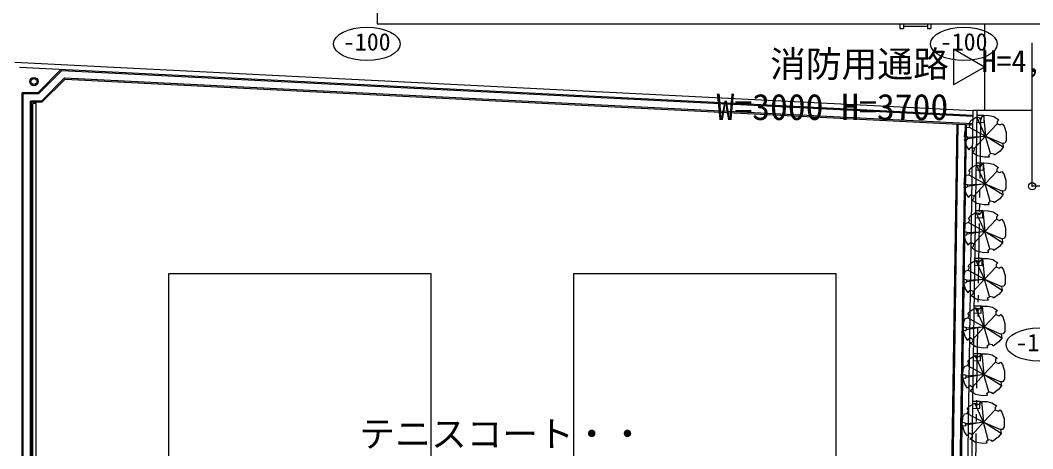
# Model space of a CAD drawing. Units: millimetres at full size, sheet at 1:500; details may follow other scales. Extents: x -140000 to 140000, y -100000 to 100000.
# Drawn here: x -3016 to 39486, y 14546 to 32521 of the extents above; entities that cross this region are included whole.
import ezdxf
from ezdxf.enums import TextEntityAlignment as Align

# ---------------------------------------------------------------- set-up
doc = ezdxf.new("R2010")
doc.units = ezdxf.units.MM
doc.header["$LTSCALE"] = 500
doc.header["$PDMODE"] = 32
doc.header["$PDSIZE"] = 300
doc.linetypes.add('DOUBLE_CHAIN1', pattern=[8.8, 5, -1, 0.6, -0.6, 0.6, -1])
for name, color, linetype in [('2-B', 7, 'Continuous'), ('5-3', 6, 'Continuous'), ('5-9', 4, 'Continuous'), ('5-A', 3, 'Continuous'), ('5-B', 7, 'Continuous'), ('D-4', 7, 'Continuous'), ('D-7', 4, 'Continuous'), ('D-9', 4, 'Continuous'), ('D-B', 7, 'Continuous'), ('D-D', 4, 'Continuous')]:
    doc.layers.add(name, color=color, linetype=linetype)
doc.styles.add('ＭＳ ゴシック', font='')
doc.styles.get('ＭＳ ゴシック').set_extended_font_data('MS Gothic')

msp = doc.modelspace()

# ---------------------------------------------------------------- linework, layer by layer
at = {"layer": '2-B'}
msp.add_line((42660.6, 25558.4), (39460.6, 25558.4), dxfattribs=at)
at = {"layer": '5-3'}
for p, q in [((11960.6, 41671.2), (11960.6, 32371.2)), ((11960.6, 32371.2), (40960.6, 32371.2))]:
    msp.add_line(p, q, dxfattribs=at)
at = {"layer": '5-9'}
for p, q in [((33910.6, 32371.2), (33910.6, 32171.2)), ((34060.6, 32371.2), (34060.6, 32171.2)), ((35060.6, 32371.2), (35060.6, 32171.2)), ((35210.6, 32371.2), (35210.6, 32171.2)), ((37460.6, 32371.2), (37460.6, 28741.4)), ((33910.6, 32171.2), (34060.6, 32171.2)), ((34060.6, 32271.2), (35060.6, 32271.2)), ((35060.6, 32171.2), (35210.6, 32171.2)), ((39460.6, 28741.4), (36971.5, 28741.4))]:
    msp.add_line(p, q, dxfattribs=at)
at = {"layer": '5-A', "color": 6}
for p, q in [((36161.6, 31306.3), (36161.6, 29806.3)), ((37460.6, 30556.3), (36161.6, 31306.3)), ((37460.6, 30556.3), (36161.6, 29806.3))]:
    msp.add_line(p, q, dxfattribs=at)
at = {"layer": '5-B'}
msp.add_line((39460.6, 25558.4), (39460.6, 31571.2), dxfattribs=at)
msp.add_point((39460.6, 25558.4), dxfattribs=at)
at = {"layer": 'D-4', "linetype": 'DOUBLE_CHAIN1'}
msp.add_line((37296.4, 28389.3), (36740.6, -9598.6), dxfattribs=at)
at = {"layer": 'D-4'}
for centre in [(37296.4, 28389.3), (37267.1, 26389.5), (37237.9, 24389.7), (37208.6, 22389.9), (37179.4, 20390.1), (37150.1, 18390.3), (37120.8, 16390.6)]:
    msp.add_circle(centre, 30, dxfattribs=at)
at = {"layer": 'D-7', "color": 6}
for radius in [175, 125]:
    msp.add_circle((-2441.5, 29950.9), radius, dxfattribs=at)
at = {"layer": 'D-9', "color": 3}
for p, q in [((-3241.5, 30761.4), (36971.5, 28741.4)), ((-3041.5, 30551.1), (36968.6, 28541.3)), ((36971.5, 28741.4), (36583.1, 2193.1)), ((36763.1, 2190.5), (37151.5, 28741.4))]:
    msp.add_line(p, q, dxfattribs=at)
at = {"layer": 'D-9'}
for p, q in [((-2274.9, 29481.2), (-1292.8, 30463.2)), ((-2254.2, 29431.2), (-1273.1, 30412.2)), ((-1273.1, 30412.2), (36967.8, 28491.3)), ((-2129.9, 29131.2), (-1155.2, 30105.9)), ((-2109.2, 29081.2), (-1135.5, 30054.8)), ((-1155.2, 30105.9), (36963.5, 28191.1)), ((-1135.5, 30054.8), (36962.7, 28141.1)), ((-2941.5, -9748.6), (-2941.5, 29481.2)), ((-2274.9, 29481.2), (-2941.5, 29481.2)), ((-2891.5, -9748.6), (-2891.5, 29431.2)), ((-2254.2, 29431.2), (-2891.5, 29431.2)), ((-2591.5, -9748.6), (-2591.5, 29131.2)), ((-2129.9, 29131.2), (-2591.5, 29131.2)), ((-2541.5, -9748.6), (-2541.5, 29081.2)), ((-2109.2, 29081.2), (-2541.5, 29081.2)), ((-2491.5, -9698.6), (-2491.5, 29031.2)), ((-2341.5, 29031.2), (-2491.5, 29031.2)), ((-2341.5, -9698.6), (-2341.5, 29031.2)), ((37148.6, 28541.5), (37448.6, 28537.1)), ((37444.2, 28237.1), (37448.6, 28537.1)), ((36293.1, 28174.8), (35898.5, 1203)), ((36343.1, 28172.2), (35949.3, 1252.3)), ((36642.9, 28157.2), (36260.2, 1997.8)), ((36692.9, 28154.7), (36310.2, 1997.1)), ((37144.2, 28241.5), (37444.2, 28237.1)), ((37119.3, 26541.7), (37419.3, 26537.3)), ((37414.9, 26237.3), (37419.3, 26537.3)), ((37115, 26241.7), (37414.9, 26237.3)), ((37085.7, 24241.9), (37385.7, 24237.5)), ((37090.1, 24541.9), (37390.1, 24537.5)), ((37385.7, 24237.5), (37390.1, 24537.5)), ((37060.8, 22542.1), (37360.8, 22537.7)), ((37356.4, 22237.7), (37360.8, 22537.7)), ((37056.4, 22242.1), (37356.4, 22237.7)), ((3219.7, -1497.4), (3219.7, 21902.6)), ((3219.7, 21902.6), (14219.7, 21902.6)), ((14219.7, 21902.6), (14219.7, -1497.4)), ((20219.7, -1497.4), (20219.7, 21902.6)), ((20219.7, 21902.6), (31219.7, 21902.6)), ((31219.7, 21902.6), (31219.7, -1497.4)), ((37031.6, 20542.3), (37331.5, 20537.9)), ((37327.1, 20238), (37331.5, 20537.9)), ((37027.2, 20242.3), (37327.1, 20238)), ((37002.3, 18542.5), (37302.3, 18538.1)), ((37297.9, 18238.2), (37302.3, 18538.1)), ((36997.9, 18242.6), (37297.9, 18238.2)), ((36968.7, 16242.8), (37268.6, 16238.4)), ((36973.1, 16542.7), (37273, 16538.4)), ((37268.6, 16238.4), (37273, 16538.4))]:
    msp.add_line(p, q, dxfattribs=at)
at = {"layer": 'D-B'}
for centre in [(11533.8, 31530.4), (36590.6, 31530.4), (39763.5, 18917)]:
    msp.add_ellipse(centre, major_axis=(-1400, 0), ratio=0.5, dxfattribs=at)
at = {"layer": 'D-D'}
for p, q in [((37324.2, 28414.3), (37418.5, 28536)), ((37418.5, 28536), (37503.2, 27662.4)), ((37418.5, 28536), (37648.4, 28528.7)), ((37648.4, 28531.1), (37856.4, 28484.9)), ((37856.4, 28484.9), (38062.1, 28348.6)), ((36823.4, 28217.2), (36925, 28341.3)), ((36874.2, 28151.5), (36823.4, 28217.2)), ((36823.4, 28037.1), (36874.2, 28151.5)), ((36925, 28341.3), (37142.7, 28463)), ((37142.7, 28463), (37324.2, 28414.3)), ((37503.2, 27662.4), (37142.7, 28463)), ((37503.2, 27662.4), (37994.3, 28183.1)), ((38062.1, 28348.6), (37987.1, 28275.6)), ((37989.5, 28275.6), (37994.3, 28180.7)), ((37994.3, 28183.1), (38120.1, 28129.6)), ((38120.1, 28129.6), (38204.8, 28183.1)), ((38204.8, 28183.1), (38282.2, 28080.9)), ((38282.2, 28080.9), (38376.6, 27810.8)), ((36627.4, 27633.2), (36644.3, 27879)), ((36673.4, 27652.7), (36627.4, 27633.2)), ((36644.3, 27879), (36707.2, 28017.7)), ((36762.9, 27618.6), (36673.4, 27652.7)), ((36707.2, 28017.7), (36823.4, 28037.1)), ((37503.2, 27662.4), (36762.9, 27545.6)), ((36762.9, 27616.2), (37503.2, 27662.4)), ((36823.4, 28037.1), (37503.2, 27662.4)), ((37503.2, 27662.4), (37024.2, 27139.2)), ((38248.4, 27192.8), (37503.2, 27662.4)), ((37503.2, 27662.4), (38224.2, 27358.2)), ((37708.8, 26932.4), (37503.2, 27662.4)), ((38376.6, 27813.3), (38371.7, 27465.3)), ((36627.4, 27523.7), (36721.7, 27509.1)), ((36709.6, 27256), (36627.4, 27523.7)), ((36823.4, 27090.6), (36709.6, 27256)), ((36721.7, 27509.1), (36762.9, 27545.6)), ((36762.9, 27545.6), (36762.9, 27618.6)), ((38308.8, 27365.5), (38224.2, 27358.2)), ((38224.2, 27358.2), (38248.4, 27192.8)), ((38371.7, 27465.3), (38308.8, 27365.5)), ((36912.9, 27200.1), (36823.4, 27112.5)), ((36823.4, 27112.5), (36823.4, 27090.6)), ((37024.2, 27139.2), (36912.9, 27200.1)), ((36980.6, 27003), (36937.1, 26988.4)), ((36937.1, 26988.4), (37159.6, 26844.8)), ((37014.5, 27032.2), (36980.6, 27003)), ((37024.2, 27139.2), (37014.5, 27032.2)), ((37159.6, 26844.8), (37462.1, 26786.4)), ((37462.1, 26786.4), (37665.3, 26793.7)), ((37636.3, 26866.7), (37708.8, 26932.4)), ((37665.3, 26793.7), (37636.3, 26866.7)), ((37861.3, 26903.2), (37708.8, 26932.4)), ((37878.2, 26859.4), (37861.3, 26903.2)), ((38120.1, 27032.2), (37878.2, 26859.4)), ((38248.4, 27192.8), (38120.1, 27032.2)), ((36910.3, 26340.1), (37128.1, 26461.8)), ((37128.1, 26461.8), (37309.5, 26413.1)), ((37488.6, 25661.2), (37128.1, 26461.8)), ((37309.5, 26413.1), (37403.9, 26534.8)), ((37403.9, 26534.8), (37488.6, 25661.2)), ((37403.9, 26534.8), (37633.7, 26527.5)), ((37633.7, 26529.9), (37841.8, 26483.7)), ((37841.8, 26483.7), (38047.4, 26347.4)), ((36629.7, 25877.8), (36692.6, 26016.5)), ((36692.6, 26016.5), (36808.7, 26036)), ((36808.7, 26216), (36910.3, 26340.1)), ((36859.5, 26150.3), (36808.7, 26216)), ((36808.7, 26036), (36859.5, 26150.3)), ((36808.7, 26036), (37488.6, 25661.2)), ((37488.6, 25661.2), (37979.7, 26182)), ((38047.4, 26347.4), (37972.4, 26274.4)), ((37974.8, 26274.4), (37979.7, 26179.5)), ((37979.7, 26182), (38105.5, 26128.4)), ((38105.5, 26128.4), (38190.2, 26182)), ((38190.2, 26182), (38267.6, 26079.8)), ((38267.6, 26079.8), (38361.9, 25809.7)), ((36612.7, 25632), (36629.7, 25877.8)), ((36658.7, 25651.5), (36612.7, 25632)), ((36612.7, 25522.5), (36707.1, 25507.9)), ((36695, 25254.9), (36612.7, 25522.5)), ((36748.2, 25617.4), (36658.7, 25651.5)), ((36707.1, 25507.9), (36748.2, 25544.4)), ((37488.6, 25661.2), (36748.2, 25544.4)), ((36748.2, 25615), (37488.6, 25661.2)), ((36748.2, 25544.4), (36748.2, 25617.4)), ((37488.6, 25661.2), (37009.5, 25138.1)), ((38233.7, 25191.6), (37488.6, 25661.2)), ((37488.6, 25661.2), (38209.5, 25357.1)), ((37694.2, 24931.2), (37488.6, 25661.2)), ((38361.9, 25812.1), (38357.1, 25464.1)), ((36808.7, 25089.4), (36695, 25254.9)), ((36898.2, 25198.9), (36808.7, 25111.3)), ((36808.7, 25111.3), (36808.7, 25089.4)), ((37009.5, 25138.1), (36898.2, 25198.9)), ((37009.5, 25138.1), (36999.8, 25031)), ((38233.7, 25191.6), (38105.5, 25031)), ((38294.2, 25364.4), (38209.5, 25357.1)), ((38209.5, 25357.1), (38233.7, 25191.6)), ((38357.1, 25464.1), (38294.2, 25364.4)), ((36966, 25001.8), (36922.4, 24987.2)), ((36922.4, 24987.2), (37145, 24843.6)), ((36999.8, 25031), (36966, 25001.8)), ((37145, 24843.6), (37447.4, 24785.2)), ((37447.4, 24785.2), (37650.7, 24792.5)), ((37621.6, 24865.5), (37694.2, 24931.2)), ((37650.7, 24792.5), (37621.6, 24865.5)), ((37846.6, 24902), (37694.2, 24931.2)), ((37863.6, 24858.2), (37846.6, 24902)), ((38105.5, 25031), (37863.6, 24858.2)), ((36794.1, 24214.9), (36895.7, 24339)), ((36895.7, 24339), (37113.4, 24460.7)), ((37113.4, 24460.7), (37294.9, 24412)), ((37473.9, 23660.1), (37113.4, 24460.7)), ((37294.9, 24412), (37389.2, 24533.7)), ((37389.2, 24533.7), (37473.9, 23660.1)), ((37389.2, 24533.7), (37619.1, 24526.4)), ((37619.1, 24528.8), (37827.1, 24482.6)), ((37827.1, 24482.6), (38032.8, 24346.3)), ((38032.8, 24346.3), (37957.8, 24273.3)), ((37960.2, 24273.3), (37965, 24178.4)), ((36598.1, 23630.9), (36615, 23876.7)), ((36615, 23876.7), (36677.9, 24015.4)), ((36677.9, 24015.4), (36794.1, 24034.8)), ((36844.9, 24149.2), (36794.1, 24214.9)), ((36794.1, 24034.8), (36844.9, 24149.2)), ((36794.1, 24034.8), (37473.9, 23660.1)), ((37473.9, 23660.1), (37965, 24180.8)), ((37965, 24180.8), (38090.9, 24127.3)), ((38090.9, 24127.3), (38175.5, 24180.8)), ((38175.5, 24180.8), (38253, 24078.6)), ((38253, 24078.6), (38347.3, 23808.5)), ((38347.3, 23811), (38342.5, 23463)), ((36644.1, 23650.4), (36598.1, 23630.9)), ((36598.1, 23521.4), (36692.5, 23506.8)), ((36680.4, 23253.7), (36598.1, 23521.4)), ((36733.6, 23616.3), (36644.1, 23650.4)), ((36692.5, 23506.8), (36733.6, 23543.3)), ((37473.9, 23660.1), (36733.6, 23543.3)), ((36733.6, 23613.9), (37473.9, 23660.1)), ((36733.6, 23543.3), (36733.6, 23616.3)), ((37473.9, 23660.1), (36994.9, 23136.9)), ((38219.1, 23190.5), (37473.9, 23660.1)), ((37473.9, 23660.1), (38194.9, 23355.9)), ((37679.6, 22930.1), (37473.9, 23660.1)), ((38342.5, 23463), (38279.6, 23363.2)), ((36794.1, 23088.3), (36680.4, 23253.7)), ((36883.6, 23197.8), (36794.1, 23110.2)), ((36794.1, 23110.2), (36794.1, 23088.3)), ((36994.9, 23136.9), (36883.6, 23197.8)), ((36951.3, 23000.7), (36907.8, 22986.1)), ((36907.8, 22986.1), (37130.4, 22842.5)), ((36985.2, 23029.9), (36951.3, 23000.7)), ((36994.9, 23136.9), (36985.2, 23029.9)), ((38090.9, 23029.9), (37848.9, 22857.1)), ((38219.1, 23190.5), (38090.9, 23029.9)), ((38279.6, 23363.2), (38194.9, 23355.9)), ((38194.9, 23355.9), (38219.1, 23190.5)), ((37130.4, 22842.5), (37432.8, 22784.1)), ((37280.2, 22410.8), (37374.6, 22532.5)), ((37374.6, 22532.5), (37459.3, 21659)), ((37374.6, 22532.5), (37604.4, 22525.2)), ((37432.8, 22784.1), (37636, 22791.4)), ((37604.4, 22527.6), (37812.5, 22481.4)), ((37607, 22864.4), (37679.6, 22930.1)), ((37636, 22791.4), (37607, 22864.4)), ((37832, 22900.9), (37679.6, 22930.1)), ((37848.9, 22857.1), (37832, 22900.9)), ((36779.4, 22213.7), (36881.1, 22337.8)), ((36830.2, 22148), (36779.4, 22213.7)), ((36779.4, 22033.7), (36830.2, 22148)), ((36881.1, 22337.8), (37098.8, 22459.5)), ((37098.8, 22459.5), (37280.2, 22410.8)), ((37459.3, 21659), (37098.8, 22459.5)), ((37459.3, 21659), (37950.4, 22179.7)), ((37812.5, 22481.4), (38018.2, 22345.1)), ((38018.2, 22345.1), (37943.2, 22272.1)), ((37945.6, 22272.1), (37950.4, 22177.2)), ((37950.4, 22179.7), (38076.2, 22126.1)), ((38076.2, 22126.1), (38160.9, 22179.7)), ((38160.9, 22179.7), (38238.3, 22077.5)), ((36583.5, 21629.8), (36600.4, 21875.5)), ((36600.4, 21875.5), (36663.3, 22014.2)), ((36663.3, 22014.2), (36779.4, 22033.7)), ((36779.4, 22033.7), (37459.3, 21659)), ((38238.3, 22077.5), (38332.7, 21807.4)), ((38332.7, 21809.8), (38327.8, 21461.9)), ((36629.4, 21649.2), (36583.5, 21629.8)), ((36583.5, 21520.3), (36677.8, 21505.7)), ((36665.7, 21252.6), (36583.5, 21520.3)), ((36719, 21615.2), (36629.4, 21649.2)), ((36779.4, 21087.1), (36665.7, 21252.6)), ((36677.8, 21505.7), (36719, 21542.2)), ((37459.3, 21659), (36719, 21542.2)), ((36719, 21612.7), (37459.3, 21659)), ((36719, 21542.2), (36719, 21615.2)), ((37459.3, 21659), (36980.2, 21135.8)), ((38204.4, 21189.3), (37459.3, 21659)), ((37459.3, 21659), (38180.2, 21354.8)), ((37664.9, 20929), (37459.3, 21659)), ((38264.9, 21362.1), (38180.2, 21354.8)), ((38180.2, 21354.8), (38204.4, 21189.3)), ((38327.8, 21461.9), (38264.9, 21362.1)), ((36869, 21196.6), (36779.4, 21109)), ((36779.4, 21109), (36779.4, 21087.1)), ((36980.2, 21135.8), (36869, 21196.6)), ((36936.7, 20999.5), (36893.1, 20984.9)), ((36893.1, 20984.9), (37115.7, 20841.4)), ((36970.6, 21028.7), (36936.7, 20999.5)), ((36980.2, 21135.8), (36970.6, 21028.7)), ((37115.7, 20841.4), (37418.1, 20783)), ((37592.3, 20863.3), (37664.9, 20929)), ((37621.4, 20790.3), (37592.3, 20863.3)), ((37817.3, 20899.8), (37664.9, 20929)), ((37834.3, 20856), (37817.3, 20899.8)), ((38076.2, 21028.7), (37834.3, 20856)), ((38204.4, 21189.3), (38076.2, 21028.7)), ((36866.4, 20336.7), (37084.2, 20458.4)), ((37084.2, 20458.4), (37265.6, 20409.7)), ((37444.6, 19657.8), (37084.2, 20458.4)), ((37265.6, 20409.7), (37360, 20531.4)), ((37360, 20531.4), (37444.6, 19657.8)), ((37360, 20531.4), (37589.8, 20524.1)), ((37418.1, 20783), (37621.4, 20790.3)), ((37589.8, 20526.5), (37797.9, 20480.3)), ((37797.9, 20480.3), (38003.5, 20344)), ((36585.8, 19874.4), (36648.7, 20013.1)), ((36648.7, 20013.1), (36764.8, 20032.5)), ((36764.8, 20212.6), (36866.4, 20336.7)), ((36815.6, 20146.9), (36764.8, 20212.6)), ((36764.8, 20032.5), (36815.6, 20146.9)), ((36764.8, 20032.5), (37444.6, 19657.8)), ((37444.6, 19657.8), (37935.8, 20178.5)), ((38003.5, 20344), (37928.5, 20271)), ((37930.9, 20271), (37935.8, 20176.1)), ((37935.8, 20178.5), (38061.6, 20125)), ((38061.6, 20125), (38146.3, 20178.5)), ((38146.3, 20178.5), (38223.7, 20076.3)), ((38223.7, 20076.3), (38318, 19806.2)), ((36568.8, 19628.6), (36585.8, 19874.4)), ((36614.8, 19648.1), (36568.8, 19628.6)), ((36704.3, 19614), (36614.8, 19648.1)), ((37444.6, 19657.8), (36704.3, 19541)), ((36704.3, 19611.6), (37444.6, 19657.8)), ((36704.3, 19541), (36704.3, 19614)), ((37444.6, 19657.8), (36965.6, 19134.6)), ((38189.8, 19188.2), (37444.6, 19657.8)), ((37444.6, 19657.8), (38165.6, 19353.6)), ((37650.3, 18927.8), (37444.6, 19657.8)), ((38318, 19808.7), (38313.2, 19460.7)), ((36568.8, 19519.1), (36663.2, 19504.5)), ((36651.1, 19251.4), (36568.8, 19519.1)), ((36764.8, 19086), (36651.1, 19251.4)), ((36663.2, 19504.5), (36704.3, 19541)), ((36854.3, 19195.5), (36764.8, 19107.9)), ((36965.6, 19134.6), (36854.3, 19195.5)), ((36965.6, 19134.6), (36955.9, 19027.6)), ((38189.8, 19188.2), (38061.6, 19027.6)), ((38250.3, 19360.9), (38165.6, 19353.6)), ((38165.6, 19353.6), (38189.8, 19188.2)), ((38313.2, 19460.7), (38250.3, 19360.9)), ((36764.8, 19107.9), (36764.8, 19086)), ((36922.1, 18998.4), (36878.5, 18983.8)), ((36878.5, 18983.8), (37101.1, 18840.2)), ((36955.9, 19027.6), (36922.1, 18998.4)), ((37101.1, 18840.2), (37403.5, 18781.8)), ((37403.5, 18781.8), (37606.7, 18789.1)), ((37577.7, 18862.1), (37650.3, 18927.8)), ((37606.7, 18789.1), (37577.7, 18862.1)), ((37802.7, 18898.6), (37650.3, 18927.8)), ((37819.6, 18854.8), (37802.7, 18898.6)), ((38061.6, 19027.6), (37819.6, 18854.8)), ((36750.2, 18211.5), (36851.8, 18335.6)), ((36851.8, 18335.6), (37069.5, 18457.2)), ((37069.5, 18457.2), (37251, 18408.6)), ((37430, 17656.7), (37069.5, 18457.2)), ((37251, 18408.6), (37345.3, 18530.2)), ((37345.3, 18530.2), (37430, 17656.7)), ((37345.3, 18530.2), (37575.2, 18522.9)), ((37575.2, 18525.4), (37783.2, 18479.1)), ((37783.2, 18479.1), (37988.9, 18342.9)), ((37988.9, 18342.9), (37913.9, 18269.9)), ((36554.2, 17627.5), (36571.1, 17873.2)), ((36571.1, 17873.2), (36634, 18011.9)), ((36634, 18011.9), (36750.2, 18031.4)), ((36801, 18145.8), (36750.2, 18211.5)), ((36750.2, 18031.4), (36801, 18145.8)), ((36750.2, 18031.4), (37430, 17656.7)), ((37430, 17656.7), (37921.1, 18177.4)), ((37916.3, 18269.9), (37921.1, 18175)), ((37921.1, 18177.4), (38046.9, 18123.9)), ((38046.9, 18123.9), (38131.6, 18177.4)), ((38131.6, 18177.4), (38209, 18075.2)), ((38209, 18075.2), (38303.4, 17805.1)), ((36600.2, 17646.9), (36554.2, 17627.5)), ((36554.2, 17518), (36648.5, 17503.4)), ((36636.5, 17250.3), (36554.2, 17518)), ((36689.7, 17612.9), (36600.2, 17646.9)), ((36648.5, 17503.4), (36689.7, 17539.9)), ((37430, 17656.7), (36689.7, 17539.9)), ((36689.7, 17610.4), (37430, 17656.7)), ((36689.7, 17539.9), (36689.7, 17612.9)), ((37430, 17656.7), (36951, 17133.5)), ((38175.2, 17187), (37430, 17656.7)), ((37430, 17656.7), (38151, 17352.5)), ((37635.6, 16926.7), (37430, 17656.7)), ((38298.6, 17459.6), (38235.6, 17359.8)), ((38303.4, 17807.5), (38298.6, 17459.6)), ((36750.2, 17084.8), (36636.5, 17250.3)), ((36839.7, 17194.3), (36750.2, 17106.7)), ((36750.2, 17106.7), (36750.2, 17084.8)), ((36951, 17133.5), (36839.7, 17194.3)), ((36941.3, 17026.4), (36907.4, 16997.2)), ((36951, 17133.5), (36941.3, 17026.4)), ((38046.9, 17026.4), (37805, 16853.7)), ((38175.2, 17187), (38046.9, 17026.4)), ((38235.6, 17359.8), (38151, 17352.5)), ((38151, 17352.5), (38175.2, 17187)), ((36907.4, 16997.2), (36863.9, 16982.6)), ((36863.9, 16982.6), (37086.5, 16839.1)), ((37086.5, 16839.1), (37388.9, 16780.7)), ((37388.9, 16780.7), (37592.1, 16788)), ((37563.1, 16861), (37635.6, 16926.7)), ((37592.1, 16788), (37563.1, 16861)), ((37788.1, 16897.5), (37635.6, 16926.7)), ((37805, 16853.7), (37788.1, 16897.5)), ((36735.5, 16210.3), (36837.1, 16334.4)), ((36786.3, 16144.6), (36735.5, 16210.3)), ((36837.1, 16334.4), (37054.9, 16456.1)), ((37054.9, 16456.1), (37236.3, 16407.4)), ((37415.4, 15655.5), (37054.9, 16456.1)), ((37236.3, 16407.4), (37330.7, 16529.1)), ((37330.7, 16529.1), (37415.4, 15655.5)), ((37330.7, 16529.1), (37560.5, 16521.8)), ((37415.4, 15655.5), (37906.5, 16176.2)), ((37560.5, 16524.2), (37768.6, 16478)), ((37768.6, 16478), (37974.2, 16341.7)), ((37974.2, 16341.7), (37899.2, 16268.7)), ((37901.7, 16268.7), (37906.5, 16173.8)), ((37906.5, 16176.2), (38032.3, 16122.7)), ((38032.3, 16122.7), (38117, 16176.2)), ((38117, 16176.2), (38194.4, 16074)), ((36539.6, 15626.3), (36556.5, 15872.1)), ((36556.5, 15872.1), (36619.4, 16010.8)), ((36619.4, 16010.8), (36735.5, 16030.2)), ((36735.5, 16030.2), (36786.3, 16144.6)), ((36735.5, 16030.2), (37415.4, 15655.5)), ((38194.4, 16074), (38288.8, 15803.9)), ((38288.8, 15806.4), (38283.9, 15458.4)), ((36585.5, 15645.8), (36539.6, 15626.3)), ((36539.6, 15516.8), (36633.9, 15502.2)), ((36621.8, 15249.1), (36539.6, 15516.8)), ((36675, 15611.7), (36585.5, 15645.8)), ((36633.9, 15502.2), (36675, 15538.7)), ((37415.4, 15655.5), (36675, 15538.7)), ((36675, 15609.3), (37415.4, 15655.5)), ((36675, 15538.7), (36675, 15611.7)), ((37415.4, 15655.5), (36936.3, 15132.3)), ((38160.5, 15185.9), (37415.4, 15655.5)), ((37415.4, 15655.5), (38136.3, 15351.3)), ((37621, 14925.5), (37415.4, 15655.5)), ((38221, 15358.6), (38136.3, 15351.3)), ((38136.3, 15351.3), (38160.5, 15185.9)), ((38283.9, 15458.4), (38221, 15358.6)), ((36735.5, 15083.7), (36621.8, 15249.1)), ((36825, 15193.2), (36735.5, 15105.6)), ((36735.5, 15105.6), (36735.5, 15083.7)), ((36936.3, 15132.3), (36825, 15193.2)), ((36892.8, 14996.1), (36849.2, 14981.5)), ((36849.2, 14981.5), (37071.8, 14837.9)), ((36926.7, 15025.3), (36892.8, 14996.1)), ((36936.3, 15132.3), (36926.7, 15025.3)), ((37548.4, 14859.8), (37621, 14925.5)), ((37773.4, 14896.3), (37621, 14925.5)), ((37790.4, 14852.5), (37773.4, 14896.3)), ((38032.3, 15025.3), (37790.4, 14852.5)), ((38160.5, 15185.9), (38032.3, 15025.3)), ((37071.8, 14837.9), (37374.2, 14779.5)), ((37374.2, 14779.5), (37577.5, 14786.8)), ((37577.5, 14786.8), (37548.4, 14859.8))]:
    msp.add_line(p, q, dxfattribs=at)

# ---------------------------------------------------------------- texts
at = {"layer": '5-A', "style": 'ＭＳ ゴシック'}
for s, p in [('消防用通路', (28461.6, 29806.3)), ('W=3000 H=3700', (26211.6, 28006.3)), ('テニスコート・・', (11219.7, 14291.2))]:
    msp.add_text(s, height=1100, dxfattribs=at).set_placement(p, align=Align.BOTTOM_LEFT)
at = {"layer": '5-B', "style": 'ＭＳ ゴシック'}
msp.add_text('H=4,688', height=916.4, dxfattribs=at).set_placement((37344.5, 30074.4), align=Align.BOTTOM_LEFT)
at = {"layer": 'D-B', "color": 4, "style": 'ＭＳ ゴシック'}
for p in [(10533.8, 31030.4), (35590.6, 31030.4), (38763.5, 18417)]:
    msp.add_text('-100', height=733.1, dxfattribs=at).set_placement(p, align=Align.BOTTOM_LEFT)

doc.saveas('drawing.dxf')
